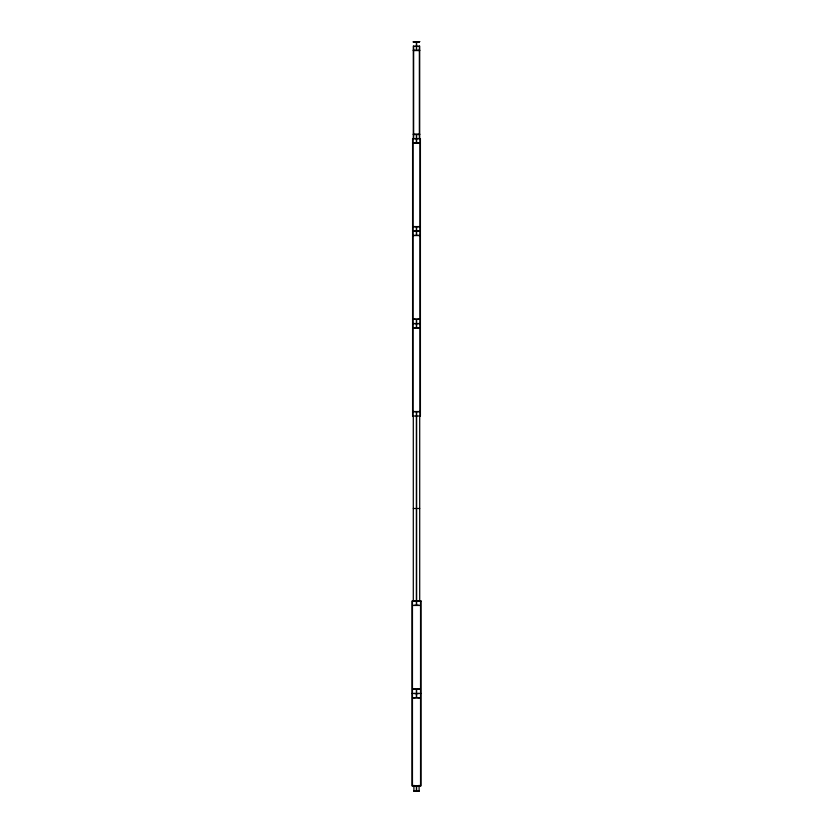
<?xml version="1.0" encoding="UTF-8"?>
<svg xmlns="http://www.w3.org/2000/svg" width="833" height="833" viewBox="0 0 833 833"><rect width="100%" height="100%" fill="white"/><g stroke="black" fill="none" stroke-linecap="round" stroke-linejoin="round"><path stroke-width="1.25" d="M413.293 41.65L419.707 41.65L413.293 42.066L419.707 41.65L416.625 42.066L416.625 50.167L419.707 50.167M413.293 50.167L416.375 50.167L416.375 42.066M413.293 50.574L419.707 50.574M413.293 134.092L419.707 134.092M413.293 134.561L416.365 134.561L416.365 142.62L413.293 143.089L419.707 143.089L416.635 142.62L416.635 134.561L419.707 134.561M416.396 138.809L413.928 138.59M416.604 138.809L419.072 138.59M412.585 231.064L420.415 231.064M416.396 231.303L413.939 231.064M416.604 231.303L419.061 231.064M412.585 323.548L420.415 323.548M416.396 323.798L413.918 323.548M416.604 323.798L419.082 323.548M413.293 508.494L419.707 508.494M416.385 601.259L413.907 600.978M416.615 601.259L419.093 600.978M412.002 693.452L420.998 693.452M416.385 693.733L413.907 693.452M416.615 693.733L419.093 693.452M413.907 786.217L416.385 786.217L416.385 791.069L413.907 791.069M419.093 786.217L416.615 786.217L416.615 791.069L419.093 791.069M420.54 600.978L420.54 785.925M420.009 138.59L420.009 416.021M419.707 138.59L419.707 46.117L413.293 46.117L413.293 138.59M419.707 416.021L419.707 600.978M419.353 46.117L419.353 138.59M419.093 785.29L419.093 791.35L413.907 791.35L413.907 785.29M413.647 46.117L413.647 138.59M413.293 416.021L413.293 600.978M412.991 138.59L412.991 416.021M412.46 600.978L412.46 785.925M420.415 138.59L412.585 138.59L412.585 416.021L420.415 416.021L420.415 138.59M419.707 226.576L413.293 226.576L416.365 227.034L416.365 235.104L413.293 235.562L419.707 235.562L416.635 235.104L416.635 227.034L419.707 226.576M419.707 319.049L413.293 319.049L416.365 319.508L416.365 327.577L413.293 328.035L419.707 328.035L416.635 327.577L416.635 319.508L419.707 319.049M419.707 411.523L413.293 411.523L416.365 411.991L416.365 605.008L413.293 605.466L419.707 605.466L416.635 605.008L416.635 411.991L419.707 411.523M420.998 600.978L412.002 600.978L412.002 785.925L420.998 785.925L420.998 600.978M419.707 688.953L413.293 688.953L416.365 689.422L416.365 697.481L413.293 697.95L419.707 697.95L416.635 697.481L416.635 689.422L419.707 688.953"/></g></svg>
